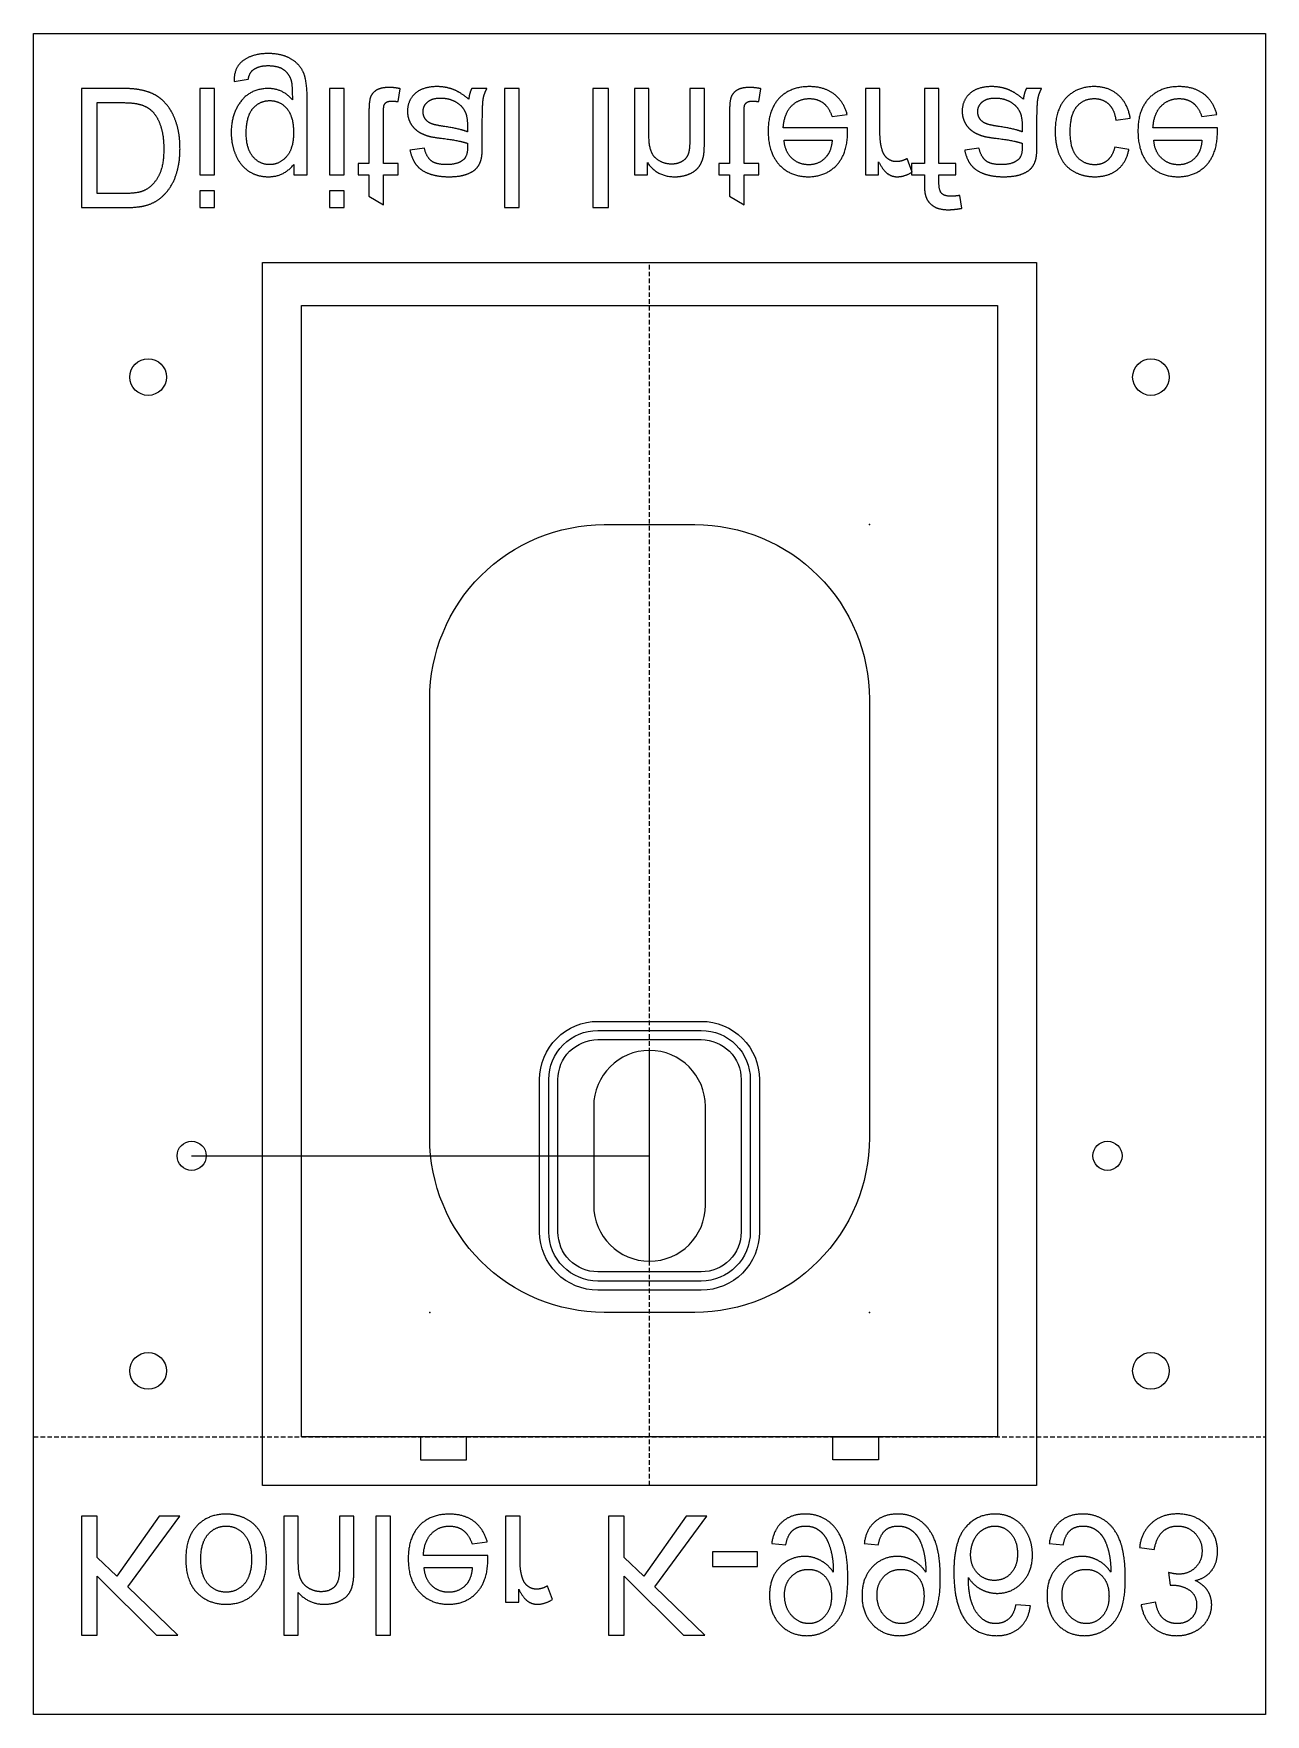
# Model space of a CAD drawing. Header units: millimetres. Extents: x -68 to 66, y -93 to 91.
import ezdxf

# ---------------------------------------------------------------- set-up
doc = ezdxf.new("R2010")
doc.units = ezdxf.units.MM
doc.linetypes.add('DASHED', pattern=[0.75, 0.5, -0.25])
doc.layers.get('0').update_dxf_attribs({"linetype": 'CONTINUOUS'})

msp = doc.modelspace()

# ---------------------------------------------------------------- linework, layer by layer
for p, q in [((-62.79, 84.8), (-62.79, 71.8)), ((-58.1, 84.8), (-62.79, 84.8)), ((-46.13, 85.58), (-44.58, 85.81)), ((-28.22, 83.37), (-27.99, 84.78)), ((-18.53, 84.8), (-20.19, 84.8)), ((-2.43, 84.8), (-2.43, 75.38)), ((-0.84, 84.8), (-2.43, 84.8)), ((-0.84, 79.65), (-0.84, 84.8)), ((5.22, 84.8), (3.62, 84.8)), ((3.62, 84.8), (3.62, 79.07)), ((5.22, 79.01), (5.22, 84.8)), ((11.15, 83.37), (11.38, 84.78)), ((22.8, 84.8), (22.8, 75.38)), ((24.39, 84.8), (22.8, 84.8)), ((24.39, 79.87), (24.39, 84.8)), ((29.24, 84.8), (29.24, 76.62)), ((30.83, 84.8), (29.24, 84.8)), ((30.83, 76.62), (30.83, 84.8)), ((42.04, 84.8), (40.37, 84.8)), ((-61.07, 83.26), (-58.29, 83.26)), ((-61.07, 73.33), (-61.07, 83.26)), ((-38.15, 75.38), (-38.15, 83.52)), ((-31.41, 82.04), (-31.41, 76.62)), ((-29.83, 76.62), (-29.83, 82.13)), ((-19.03, 78.72), (-19.03, 80.85)), ((7.96, 82.04), (7.96, 76.62)), ((9.55, 76.62), (9.55, 82.13)), ((19.16, 81.76), (20.81, 81.97)), ((41.53, 78.72), (41.53, 80.85)), ((50.15, 81.35), (51.72, 81.55)), ((59.53, 81.76), (61.18, 81.97)), ((-20.65, 80.66), (-20.65, 80.07)), ((20.85, 80.5), (13.83, 80.5)), ((13.92, 79.18), (19.18, 79.18)), ((39.92, 80.66), (39.92, 80.07)), ((61.23, 80.5), (54.2, 80.5)), ((54.29, 79.18), (59.55, 79.18)), ((-25.36, 78.28), (-26.93, 78.07)), ((27.91, 75.68), (27.36, 77.16)), ((35.2, 78.28), (33.64, 78.07)), ((51.57, 78.15), (50.02, 78.39)), ((-39.62, 76.51), (-39.62, 75.38)), ((-39.62, 75.38), (-38.15, 75.38)), ((-31.41, 76.62), (-32.58, 76.62)), ((-32.58, 76.62), (-32.58, 75.38)), ((-32.58, 75.38), (-31.41, 75.38)), ((-31.41, 75.38), (-31.41, 73.05)), ((-28.22, 76.62), (-29.83, 76.62)), ((-29.83, 72.09), (-29.83, 75.38)), ((-29.83, 75.38), (-28.22, 75.38)), ((-28.22, 75.38), (-28.22, 76.62)), ((-2.43, 75.38), (-1, 75.38)), ((-1, 75.38), (-1, 76.72)), ((7.96, 76.62), (6.79, 76.62)), ((6.79, 76.62), (6.79, 75.38)), ((6.79, 75.38), (7.96, 75.38)), ((7.96, 75.38), (7.96, 73.05)), ((11.15, 76.62), (9.55, 76.62)), ((9.55, 72.09), (9.55, 75.38)), ((9.55, 75.38), (11.15, 75.38)), ((11.15, 75.38), (11.15, 76.62)), ((22.8, 75.38), (24.23, 75.38)), ((24.23, 75.38), (24.23, 76.81)), ((29.24, 76.62), (27.83, 76.62)), ((27.83, 76.62), (27.83, 75.38)), ((27.83, 75.38), (29.24, 75.38)), ((29.24, 75.38), (29.24, 74.38)), ((32.67, 76.62), (30.83, 76.62)), ((30.83, 74.51), (30.83, 75.38)), ((30.83, 75.38), (32.67, 75.38)), ((32.67, 75.38), (32.67, 76.62)), ((-62.79, 71.8), (-58.31, 71.8)), ((-58.33, 73.33), (-61.07, 73.33)), ((-31.41, 73.05), (-29.83, 72.09)), ((7.96, 73.05), (9.55, 72.09)), ((33.34, 71.73), (33.1, 73.13)), ((-50.77, -31.72), (-0.77, -31.72)), ((-62.8, -71.05), (-62.8, -84.05)), ((-61.08, -71.05), (-62.8, -71.05)), ((-61.08, -75.56), (-61.08, -71.05)), ((-54.32, -71.05), (-58.95, -77.63)), ((-57.74, -78.79), (-52.05, -71.05)), ((-52.05, -71.05), (-54.32, -71.05)), ((-40.72, -71.05), (-40.72, -84.05)), ((-39.12, -71.05), (-40.72, -71.05)), ((-39.12, -76.21), (-39.12, -71.05)), ((-33.05, -71.05), (-34.64, -71.05)), ((-34.64, -71.05), (-34.64, -77.02)), ((-33.05, -77.02), (-33.05, -71.05)), ((-30.65, -71.05), (-30.65, -84.05)), ((-29.06, -71.05), (-30.65, -71.05)), ((-29.06, -84.05), (-29.06, -71.05)), ((-16.5, -71.05), (-16.5, -80.47)), ((-14.91, -71.05), (-16.5, -71.05)), ((-14.91, -75.98), (-14.91, -71.05)), ((-5.26, -71.05), (-5.26, -84.05)), ((-3.54, -71.05), (-5.26, -71.05)), ((-3.54, -75.56), (-3.54, -71.05)), ((3.22, -71.05), (-1.41, -77.63)), ((-0.2, -78.79), (5.49, -71.05)), ((5.49, -71.05), (3.22, -71.05)), ((-20.14, -74.09), (-18.49, -73.88)), ((6.1, -74.96), (6.1, -76.56)), ((11.01, -74.96), (6.1, -74.96)), ((11.01, -76.56), (11.01, -74.96)), ((12.57, -74.06), (14.1, -74.2)), ((22.67, -74.06), (24.2, -74.2)), ((42.87, -74.06), (44.4, -74.2)), ((52.74, -74.49), (54.33, -74.7)), ((-58.95, -77.63), (-61.08, -75.56)), ((-18.44, -75.35), (-25.47, -75.35)), ((-25.38, -76.67), (-20.12, -76.67)), ((-1.41, -77.63), (-3.54, -75.56)), ((6.1, -76.56), (11.01, -76.56)), ((-61.08, -84.05), (-61.08, -77.61)), ((-61.08, -77.61), (-54.62, -84.05)), ((-52.29, -84.05), (-57.74, -78.79)), ((-11.38, -80.17), (-11.93, -78.69)), ((-3.54, -84.05), (-3.54, -77.61)), ((-3.54, -77.61), (2.92, -84.05)), ((5.25, -84.05), (-0.2, -78.79)), ((55.89, -77.21), (56.06, -78.61)), ((-39.12, -84.05), (-39.12, -79.39)), ((-16.5, -80.47), (-15.06, -80.47)), ((-15.06, -80.47), (-15.06, -79.04)), ((54.49, -80.45), (52.9, -80.74)), ((40.81, -80.87), (39.22, -80.75)), ((-62.8, -84.05), (-61.08, -84.05)), ((-54.62, -84.05), (-52.29, -84.05)), ((-40.72, -84.05), (-39.12, -84.05)), ((-30.65, -84.05), (-29.06, -84.05)), ((-5.26, -84.05), (-3.54, -84.05)), ((2.92, -84.05), (5.25, -84.05))]:
    msp.add_line(p, q)
at = {"linetype": 'DASHED'}
for p, q in [((-0.77, -67.7), (-0.77, 65.8)), ((-0.77, -43.22), (-0.77, -20.22)), ((-68.02, -62.4), (66.48, -62.4)), ((-68.02, -92.7), (-68.02, -62.4)), ((66.48, -62.4), (66.48, -92.7)), ((66.48, -92.7), (-68.02, -92.7))]:
    msp.add_line(p, q, dxfattribs=at)
for points in [[(66.48, -92.7), (-68.02, -92.7), (-68.02, 90.8), (66.48, 90.8)], [(-49.87, 84.8), (-49.87, 75.38), (-48.27, 75.38), (-48.27, 84.8)], [(-35.73, 84.8), (-35.73, 75.38), (-34.13, 75.38), (-34.13, 84.8)], [(-16.59, 84.8), (-16.59, 71.8), (-15, 71.8), (-15, 84.8)], [(-6.98, 84.8), (-6.98, 71.8), (-5.26, 71.8), (-5.26, 84.8)], [(-49.87, 73.63), (-49.87, 71.8), (-48.27, 71.8), (-48.27, 73.63)], [(-35.73, 73.63), (-35.73, 71.8), (-34.13, 71.8), (-34.13, 73.63)], [(-43.02, 65.8), (41.48, 65.8), (41.48, -67.7), (-43.02, -67.7)], [(-38.77, 61.1), (37.23, 61.1), (37.23, -62.4), (-38.77, -62.4)], [(-20.77, -62.4), (-25.77, -62.4), (-25.77, -64.9), (-20.77, -64.9)], [(24.23, -64.9), (19.23, -64.9), (19.23, -62.4), (24.23, -62.4)]]:
    msp.add_lwpolyline(points, close=True)
for points in [[(4.18, -48.81), (-5.72, -48.81, -0.414214), (-24.77, -29.76), (-24.77, 18.14, -0.414214), (-5.72, 37.19), (4.18, 37.19, -0.414214), (23.23, 18.14), (23.23, -29.76, -0.414214)], [(4.88, -46.39), (-6.42, -46.39, -0.414214), (-12.77, -40.04), (-12.77, -23.39, -0.414214), (-6.42, -17.04), (4.88, -17.04, -0.414214), (11.23, -23.39), (11.23, -40.04, -0.414214)], [(10.23, -23.39), (10.23, -40.04, -0.414214), (4.88, -45.39), (-6.42, -45.39, -0.414214), (-11.77, -40.04), (-11.77, -23.39, -0.414214), (-6.42, -18.04), (4.88, -18.04, -0.414214)], [(9.23, -23.39), (9.23, -40.04, -0.414214), (4.88, -44.39), (-6.42, -44.39, -0.414214), (-10.77, -40.04), (-10.77, -23.39, -0.414214), (-6.42, -19.04), (4.88, -19.04, -0.414214)], [(5.33, -37.12), (5.33, -26.32, 1), (-6.87, -26.32), (-6.87, -37.12, 1)]]:
    msp.add_lwpolyline(points, format="xyb", close=True)
for centre, radius in [((-55.52, 53.3), 2), ((53.98, 53.3), 2), ((-50.77, -31.72), 1.59), ((49.23, -31.72), 1.59), ((-55.52, -55.2), 2), ((53.98, -55.2), 2)]:
    msp.add_circle(centre, radius)
for points in [[(-42.41, 88.62), (-44.09, 88.62), (-45.13, 87.86)], [(-40.02, 88.09), (-40.99, 88.62), (-42.41, 88.62)], [(-38.6, 86.64), (-39.05, 87.55), (-40.02, 88.09)], [(-45.13, 87.86), (-46.17, 87.1), (-46.13, 85.58)], [(-44.58, 85.81), (-44.48, 86.53), (-44.04, 86.85)], [(-44.04, 86.85), (-43.45, 87.3), (-42.42, 87.3)], [(-42.42, 87.3), (-41.31, 87.3), (-40.71, 86.85)], [(-40.71, 86.85), (-40.1, 86.41), (-39.89, 85.61)], [(-38.15, 83.52), (-38.15, 85.72), (-38.6, 86.64)], [(-56.01, 84.57), (-56.92, 84.8), (-58.1, 84.8)], [(-54.46, 83.92), (-55.1, 84.35), (-56.01, 84.57)], [(-42.38, 84.8), (-44.32, 84.8), (-45.39, 83.4)], [(-39.77, 83.56), (-40.82, 84.8), (-42.38, 84.8)], [(-39.89, 85.61), (-39.77, 85.12), (-39.77, 83.56)], [(-30.54, 84.65), (-31.02, 84.37), (-31.22, 83.92)], [(-29.2, 84.92), (-30.06, 84.92), (-30.54, 84.65)], [(-27.99, 84.78), (-28.66, 84.92), (-29.2, 84.92)], [(-23.98, 85.01), (-25.53, 85.01), (-26.37, 84.25)], [(-22.22, 84.7), (-23.04, 85.01), (-23.98, 85.01)], [(-20.51, 83.63), (-21.4, 84.39), (-22.22, 84.7)], [(-20.19, 84.8), (-20.44, 84.3), (-20.51, 83.63)], [(-18.93, 83.67), (-18.83, 84.26), (-18.53, 84.8)], [(8.83, 84.65), (8.35, 84.37), (8.16, 83.92)], [(10.18, 84.92), (9.31, 84.92), (8.83, 84.65)], [(11.38, 84.78), (10.71, 84.92), (10.18, 84.92)], [(16.67, 85.01), (14.6, 85.01), (13.39, 83.74)], [(19.36, 84.21), (18.31, 85.01), (16.67, 85.01)], [(36.58, 85.01), (35.03, 85.01), (34.2, 84.25)], [(38.35, 84.7), (37.52, 85.01), (36.58, 85.01)], [(40.05, 83.63), (39.17, 84.39), (38.35, 84.7)], [(40.37, 84.8), (40.12, 84.3), (40.05, 83.63)], [(41.64, 83.67), (41.74, 84.26), (42.04, 84.8)], [(47.8, 85.01), (45.87, 85.01), (44.69, 83.75)], [(50.41, 84.09), (49.35, 85.01), (47.8, 85.01)], [(57.04, 85.01), (54.98, 85.01), (53.77, 83.74)], [(59.74, 84.21), (58.68, 85.01), (57.04, 85.01)], [(-58.29, 83.26), (-57, 83.26), (-56.27, 83.02)], [(-56.27, 83.02), (-55.54, 82.78), (-55.11, 82.35)], [(-53.27, 82.74), (-53.81, 83.49), (-54.46, 83.92)], [(-52.38, 80.85), (-52.73, 81.99), (-53.27, 82.74)], [(-45.39, 83.4), (-46.45, 81.99), (-46.45, 80.03)], [(-44.81, 79.92), (-44.81, 81.77), (-44.08, 82.62)], [(-44.08, 82.62), (-43.34, 83.48), (-42.23, 83.48)], [(-42.23, 83.48), (-41.13, 83.48), (-40.39, 82.63)], [(-40.39, 82.63), (-39.64, 81.78), (-39.64, 79.97)], [(-31.22, 83.92), (-31.41, 83.48), (-31.41, 82.04)], [(-29.83, 82.13), (-29.83, 82.81), (-29.74, 83.01)], [(-29.74, 83.01), (-29.66, 83.2), (-29.47, 83.32)], [(-29.47, 83.32), (-29.28, 83.43), (-28.92, 83.43)], [(-28.92, 83.43), (-28.65, 83.43), (-28.22, 83.37)], [(-26.37, 84.25), (-27.2, 83.49), (-27.2, 82.31)], [(-25.5, 82.27), (-25.5, 82.91), (-25.01, 83.33)], [(-25.01, 83.33), (-24.53, 83.76), (-23.6, 83.76)], [(-23.6, 83.76), (-22.68, 83.76), (-21.96, 83.36)], [(-21.96, 83.36), (-21.24, 82.95), (-20.9, 82.25)], [(-19.03, 80.85), (-19.03, 83.08), (-18.93, 83.67)], [(8.16, 83.92), (7.96, 83.48), (7.96, 82.04)], [(9.55, 82.13), (9.55, 82.81), (9.63, 83.01)], [(9.63, 83.01), (9.72, 83.2), (9.91, 83.32)], [(9.91, 83.32), (10.1, 83.43), (10.45, 83.43)], [(10.45, 83.43), (10.72, 83.43), (11.15, 83.37)], [(13.39, 83.74), (12.18, 82.46), (12.18, 80.17)], [(13.83, 80.5), (13.92, 82.05), (14.71, 82.87)], [(14.71, 82.87), (15.5, 83.7), (16.68, 83.7)], [(16.68, 83.7), (17.55, 83.7), (18.18, 83.24)], [(18.18, 83.24), (18.8, 82.77), (19.16, 81.76)], [(20.81, 81.97), (20.42, 83.41), (19.36, 84.21)], [(34.2, 84.25), (33.37, 83.49), (33.37, 82.31)], [(35.07, 82.27), (35.07, 82.91), (35.55, 83.33)], [(35.55, 83.33), (36.04, 83.76), (36.97, 83.76)], [(36.97, 83.76), (37.89, 83.76), (38.61, 83.36)], [(38.61, 83.36), (39.32, 82.95), (39.66, 82.25)], [(41.53, 80.85), (41.53, 83.08), (41.64, 83.67)], [(44.69, 83.75), (43.52, 82.48), (43.52, 80.12)], [(45.16, 80.08), (45.16, 81.98), (45.89, 82.84)], [(45.89, 82.84), (46.61, 83.7), (47.78, 83.7)], [(47.78, 83.7), (48.72, 83.7), (49.35, 83.12)], [(49.35, 83.12), (49.98, 82.54), (50.15, 81.35)], [(51.72, 81.55), (51.46, 83.17), (50.41, 84.09)], [(53.77, 83.74), (52.56, 82.46), (52.56, 80.17)], [(54.2, 80.5), (54.29, 82.05), (55.08, 82.87)], [(55.08, 82.87), (55.87, 83.7), (57.05, 83.7)], [(57.05, 83.7), (57.93, 83.7), (58.55, 83.24)], [(58.55, 83.24), (59.17, 82.77), (59.53, 81.76)], [(61.18, 81.97), (60.79, 83.41), (59.74, 84.21)], [(-55.11, 82.35), (-54.49, 81.74), (-54.15, 80.7)], [(-52.04, 78.23), (-52.04, 79.71), (-52.38, 80.85)], [(-27.2, 82.31), (-27.2, 81.62), (-26.89, 81.05)], [(-26.89, 81.05), (-26.57, 80.48), (-26.06, 80.13)], [(-25.28, 81.51), (-25.5, 81.85), (-25.5, 82.27)], [(-24.65, 80.99), (-25.05, 81.17), (-25.28, 81.51)], [(-23.25, 80.67), (-24.24, 80.81), (-24.65, 80.99)], [(-20.9, 82.25), (-20.65, 81.71), (-20.65, 80.66)], [(33.37, 82.31), (33.37, 81.62), (33.68, 81.05)], [(33.68, 81.05), (34, 80.48), (34.51, 80.13)], [(35.29, 81.51), (35.07, 81.85), (35.07, 82.27)], [(35.92, 80.99), (35.51, 81.17), (35.29, 81.51)], [(37.31, 80.67), (36.33, 80.81), (35.92, 80.99)], [(39.66, 82.25), (39.92, 81.71), (39.92, 80.66)], [(-54.15, 80.7), (-53.81, 79.67), (-53.81, 78.2)], [(-46.45, 80.03), (-46.45, 78.69), (-45.96, 77.55)], [(-44.07, 77.35), (-44.81, 78.22), (-44.81, 79.92)], [(-39.64, 79.97), (-39.64, 78.24), (-40.41, 77.37)], [(-26.06, 80.13), (-25.55, 79.79), (-24.91, 79.61)], [(-24.91, 79.61), (-24.44, 79.48), (-23.49, 79.37)], [(-23.49, 79.37), (-21.56, 79.14), (-20.65, 78.82)], [(-20.65, 80.07), (-21.52, 80.42), (-23.25, 80.67)], [(-0.1, 77.2), (-0.84, 77.84), (-0.84, 79.65)], [(3.62, 79.07), (3.62, 78.09), (3.44, 77.61)], [(5.13, 77.45), (5.22, 77.9), (5.22, 79.01)], [(12.18, 80.17), (12.18, 77.79), (13.4, 76.48)], [(14.75, 77.21), (14, 77.95), (13.92, 79.18)], [(19.18, 79.18), (19.07, 77.99), (18.57, 77.4)], [(19.67, 76.45), (20.86, 77.74), (20.86, 80.07)], [(20.86, 80.07), (20.86, 80.21), (20.85, 80.5)], [(24.66, 78), (24.39, 78.86), (24.39, 79.87)], [(34.51, 80.13), (35.02, 79.79), (35.65, 79.61)], [(35.65, 79.61), (36.12, 79.48), (37.07, 79.37)], [(37.07, 79.37), (39.01, 79.14), (39.92, 78.82)], [(39.92, 80.07), (39.05, 80.42), (37.31, 80.67)], [(43.52, 80.12), (43.52, 78.6), (44.02, 77.45)], [(45.91, 77.34), (45.16, 78.21), (45.16, 80.08)], [(52.56, 80.17), (52.56, 77.79), (53.78, 76.48)], [(55.12, 77.21), (54.37, 77.95), (54.29, 79.18)], [(59.55, 79.18), (59.45, 77.99), (58.95, 77.4)], [(60.04, 76.45), (61.24, 77.74), (61.24, 80.07)], [(61.24, 80.07), (61.24, 80.21), (61.23, 80.5)], [(-53.81, 78.2), (-53.81, 76.16), (-54.48, 75.06)], [(-52.55, 75.14), (-52.04, 76.49), (-52.04, 78.23)], [(-45.96, 77.55), (-45.48, 76.41), (-44.55, 75.79)], [(-42.26, 76.49), (-43.32, 76.49), (-44.07, 77.35)], [(-40.41, 77.37), (-41.18, 76.49), (-42.26, 76.49)], [(-26.93, 78.07), (-26.71, 77.06), (-26.22, 76.45)], [(-24.57, 76.88), (-25.11, 77.28), (-25.36, 78.28)], [(-20.64, 78.4), (-20.64, 77.43), (-21.09, 77.03)], [(-20.65, 78.82), (-20.64, 78.49), (-20.64, 78.4)], [(-19.61, 76.16), (-19.25, 76.59), (-19.11, 77.25)], [(-19.11, 77.25), (-19.03, 77.66), (-19.03, 78.72)], [(1.66, 76.55), (0.64, 76.55), (-0.1, 77.2)], [(3.44, 77.61), (3.25, 77.13), (2.78, 76.84)], [(4.63, 76.27), (4.99, 76.77), (5.13, 77.45)], [(16.6, 76.48), (15.5, 76.48), (14.75, 77.21)], [(18.57, 77.4), (17.81, 76.48), (16.6, 76.48)], [(25.25, 77.13), (24.84, 77.45), (24.66, 78)], [(26.19, 76.82), (25.67, 76.82), (25.25, 77.13)], [(27.36, 77.16), (26.78, 76.82), (26.19, 76.82)], [(33.64, 78.07), (33.85, 77.06), (34.34, 76.45)], [(36, 76.88), (35.46, 77.28), (35.2, 78.28)], [(39.93, 78.4), (39.93, 77.43), (39.48, 77.03)], [(39.92, 78.82), (39.93, 78.49), (39.93, 78.4)], [(40.96, 76.16), (41.31, 76.59), (41.45, 77.25)], [(41.45, 77.25), (41.53, 77.66), (41.53, 78.72)], [(44.02, 77.45), (44.53, 76.31), (45.56, 75.74)], [(47.87, 76.48), (46.67, 76.48), (45.91, 77.34)], [(50.02, 78.39), (49.8, 77.44), (49.23, 76.96)], [(50.32, 75.94), (51.3, 76.72), (51.57, 78.15)], [(56.97, 76.48), (55.87, 76.48), (55.12, 77.21)], [(58.95, 77.4), (58.19, 76.48), (56.97, 76.48)], [(-44.55, 75.79), (-43.62, 75.17), (-42.37, 75.17)], [(-42.37, 75.17), (-40.71, 75.17), (-39.62, 76.51)], [(-26.22, 76.45), (-25.74, 75.83), (-24.81, 75.5)], [(-24.81, 75.5), (-23.89, 75.17), (-22.68, 75.17)], [(-22.91, 76.49), (-24.03, 76.49), (-24.57, 76.88)], [(-21.09, 77.03), (-21.7, 76.49), (-22.91, 76.49)], [(-22.68, 75.17), (-21.47, 75.17), (-20.72, 75.45)], [(-20.72, 75.45), (-19.96, 75.73), (-19.61, 76.16)], [(-1, 76.72), (0.04, 75.17), (2, 75.17)], [(2.78, 76.84), (2.3, 76.55), (1.66, 76.55)], [(2, 75.17), (2.85, 75.17), (3.57, 75.47)], [(3.57, 75.47), (4.28, 75.78), (4.63, 76.27)], [(13.4, 76.48), (14.63, 75.17), (16.58, 75.17)], [(16.58, 75.17), (18.47, 75.17), (19.67, 76.45)], [(24.23, 76.81), (24.78, 75.8), (25.25, 75.49)], [(25.25, 75.49), (25.71, 75.17), (26.27, 75.17)], [(26.27, 75.17), (27.08, 75.17), (27.91, 75.68)], [(34.34, 76.45), (34.83, 75.83), (35.75, 75.5)], [(35.75, 75.5), (36.67, 75.17), (37.89, 75.17)], [(37.66, 76.49), (36.53, 76.49), (36, 76.88)], [(39.48, 77.03), (38.86, 76.49), (37.66, 76.49)], [(37.89, 75.17), (39.09, 75.17), (39.85, 75.45)], [(39.85, 75.45), (40.6, 75.73), (40.96, 76.16)], [(45.56, 75.74), (46.6, 75.17), (47.81, 75.17)], [(47.81, 75.17), (49.35, 75.17), (50.32, 75.94)], [(49.23, 76.96), (48.67, 76.48), (47.87, 76.48)], [(53.78, 76.48), (55, 75.17), (56.95, 75.17)], [(56.95, 75.17), (58.84, 75.17), (60.04, 76.45)], [(-56.11, 73.6), (-56.8, 73.33), (-58.33, 73.33)], [(-54.48, 75.06), (-55.15, 73.97), (-56.11, 73.6)], [(-54.09, 72.91), (-53.06, 73.78), (-52.55, 75.14)], [(29.24, 74.38), (29.24, 73.43), (29.41, 72.97)], [(31.13, 73.35), (30.83, 73.66), (30.83, 74.51)], [(-58.31, 71.8), (-56.79, 71.8), (-55.99, 71.98)], [(-55.99, 71.98), (-54.88, 72.24), (-54.09, 72.91)], [(29.41, 72.97), (29.64, 72.35), (30.22, 71.96)], [(30.22, 71.96), (30.8, 71.57), (31.85, 71.57)], [(32.16, 73.04), (31.43, 73.04), (31.13, 73.35)], [(31.85, 71.57), (32.52, 71.57), (33.34, 71.73)], [(33.1, 73.13), (32.6, 73.04), (32.16, 73.04)], [(-47, -70.84), (-48.97, -70.84), (-50.19, -72.11)], [(-44.72, -71.42), (-45.76, -70.84), (-47, -70.84)], [(-43.14, -73.04), (-43.68, -71.99), (-44.72, -71.42)], [(-22.63, -70.84), (-24.7, -70.84), (-25.91, -72.11)], [(-19.93, -71.64), (-20.99, -70.84), (-22.63, -70.84)], [(16.22, -70.83), (14.7, -70.83), (13.73, -71.68)], [(18.73, -71.6), (17.66, -70.83), (16.22, -70.83)], [(26.32, -70.83), (24.8, -70.83), (23.83, -71.68)], [(28.83, -71.6), (27.76, -70.83), (26.32, -70.83)], [(36.97, -70.83), (34.98, -70.83), (33.72, -72.3)], [(39.06, -71.39), (38.14, -70.83), (36.97, -70.83)], [(40.51, -73), (39.99, -71.95), (39.06, -71.39)], [(46.52, -70.83), (45, -70.83), (44.03, -71.68)], [(49.03, -71.6), (47.96, -70.83), (46.52, -70.83)], [(56.87, -70.82), (55.16, -70.82), (54.03, -71.84)], [(60.01, -72.01), (58.77, -70.82), (56.87, -70.82)], [(-50.19, -72.11), (-51.41, -73.38), (-51.41, -75.76)], [(-49.77, -75.76), (-49.77, -73.95), (-48.98, -73.05)], [(-48.98, -73.05), (-48.19, -72.15), (-47, -72.15)], [(-47, -72.15), (-45.81, -72.15), (-45.02, -73.06)], [(-45.02, -73.06), (-44.23, -73.96), (-44.23, -75.82)], [(-42.59, -75.9), (-42.59, -74.08), (-43.14, -73.04)], [(-25.91, -72.11), (-27.12, -73.39), (-27.12, -75.68)], [(-25.47, -75.35), (-25.38, -73.8), (-24.59, -72.98)], [(-24.59, -72.98), (-23.8, -72.15), (-22.62, -72.15)], [(-22.62, -72.15), (-21.74, -72.15), (-21.12, -72.61)], [(-21.12, -72.61), (-20.5, -73.08), (-20.14, -74.09)], [(-18.49, -73.88), (-18.88, -72.44), (-19.93, -71.64)], [(13.73, -71.68), (12.76, -72.53), (12.57, -74.06)], [(14.1, -74.2), (14.3, -73.12), (14.85, -72.63)], [(14.85, -72.63), (15.4, -72.14), (16.26, -72.14)], [(16.26, -72.14), (16.99, -72.14), (17.55, -72.48)], [(17.55, -72.48), (18.1, -72.82), (18.45, -73.38)], [(18.45, -73.38), (18.81, -73.94), (19.05, -74.9)], [(20.33, -73.85), (19.79, -72.37), (18.73, -71.6)], [(23.83, -71.68), (22.86, -72.53), (22.67, -74.06)], [(24.2, -74.2), (24.4, -73.12), (24.95, -72.63)], [(24.95, -72.63), (25.5, -72.14), (26.36, -72.14)], [(26.36, -72.14), (27.09, -72.14), (27.65, -72.48)], [(27.65, -72.48), (28.2, -72.82), (28.56, -73.38)], [(28.56, -73.38), (28.91, -73.94), (29.15, -74.9)], [(30.44, -73.85), (29.89, -72.37), (28.83, -71.6)], [(33.72, -72.3), (32.46, -73.77), (32.46, -77.14)], [(34.64, -73.69), (34.99, -72.93), (35.62, -72.54)], [(35.62, -72.54), (36.25, -72.14), (36.94, -72.14)], [(36.94, -72.14), (37.95, -72.14), (38.68, -72.96)], [(38.68, -72.96), (39.41, -73.78), (39.41, -75.18)], [(41.04, -75.27), (41.04, -74.05), (40.51, -73)], [(44.03, -71.68), (43.06, -72.53), (42.87, -74.06)], [(44.4, -74.2), (44.6, -73.12), (45.15, -72.63)], [(45.15, -72.63), (45.7, -72.14), (46.56, -72.14)], [(46.56, -72.14), (47.29, -72.14), (47.85, -72.48)], [(47.85, -72.48), (48.4, -72.82), (48.76, -73.38)], [(48.76, -73.38), (49.11, -73.94), (49.35, -74.9)], [(50.64, -73.85), (50.09, -72.37), (49.03, -71.6)], [(54.03, -71.84), (52.9, -72.86), (52.74, -74.49)], [(54.33, -74.7), (54.61, -73.34), (55.27, -72.74)], [(55.27, -72.74), (55.93, -72.14), (56.88, -72.14)], [(56.88, -72.14), (58, -72.14), (58.78, -72.92)], [(58.78, -72.92), (59.56, -73.71), (59.56, -74.86)], [(61.25, -74.89), (61.25, -73.19), (60.01, -72.01)], [(19.05, -74.9), (19.29, -75.86), (19.29, -76.85)], [(20.88, -77.82), (20.88, -75.33), (20.33, -73.85)], [(29.15, -74.9), (29.39, -75.86), (29.39, -76.85)], [(30.98, -77.82), (30.98, -75.33), (30.44, -73.85)], [(34.29, -75.27), (34.29, -74.44), (34.64, -73.69)], [(39.41, -75.18), (39.41, -76.52), (38.69, -77.3)], [(49.35, -74.9), (49.59, -75.86), (49.59, -76.85)], [(51.18, -77.82), (51.18, -75.33), (50.64, -73.85)], [(59.56, -74.86), (59.56, -75.96), (58.84, -76.67)], [(60.61, -76.99), (61.25, -76.15), (61.25, -74.89)], [(-51.41, -75.76), (-51.41, -78.38), (-49.96, -79.64)], [(-48.98, -78.47), (-49.77, -77.57), (-49.77, -75.76)], [(-44.23, -75.82), (-44.23, -77.56), (-45.02, -78.46)], [(-43.82, -79.41), (-42.59, -78.14), (-42.59, -75.9)], [(-38.86, -77.94), (-39.12, -77.31), (-39.12, -76.21)], [(-34.64, -77.02), (-34.64, -78.22), (-35.16, -78.76)], [(-33.38, -79.13), (-33.05, -78.4), (-33.05, -77.02)], [(-27.12, -75.68), (-27.12, -78.06), (-25.89, -79.37)], [(-24.55, -78.64), (-25.3, -77.9), (-25.38, -76.67)], [(-20.12, -76.67), (-20.23, -77.86), (-20.72, -78.45)], [(-19.63, -79.4), (-18.43, -78.11), (-18.43, -75.78)], [(-18.43, -75.78), (-18.43, -75.64), (-18.44, -75.35)], [(-14.64, -77.85), (-14.91, -76.99), (-14.91, -75.98)], [(13.44, -76.63), (12.33, -77.8), (12.33, -79.72)], [(16.18, -75.46), (14.56, -75.46), (13.44, -76.63)], [(14.72, -77.65), (15.47, -76.87), (16.57, -76.87)], [(17.97, -75.94), (17.14, -75.46), (16.18, -75.46)], [(16.57, -76.87), (17.67, -76.87), (18.39, -77.65)], [(19.28, -77.17), (18.8, -76.41), (17.97, -75.94)], [(19.29, -76.85), (19.29, -76.96), (19.28, -77.17)], [(23.54, -76.63), (22.43, -77.8), (22.43, -79.72)], [(26.28, -75.46), (24.66, -75.46), (23.54, -76.63)], [(24.82, -77.65), (25.57, -76.87), (26.67, -76.87)], [(28.07, -75.94), (27.24, -75.46), (26.28, -75.46)], [(26.67, -76.87), (27.77, -76.87), (28.49, -77.65)], [(29.38, -77.17), (28.9, -76.41), (28.07, -75.94)], [(29.39, -76.85), (29.39, -76.96), (29.38, -77.17)], [(35.05, -77.3), (34.29, -76.52), (34.29, -75.27)], [(39.92, -78.31), (41.04, -77.14), (41.04, -75.27)], [(43.75, -76.63), (42.63, -77.8), (42.63, -79.72)], [(46.48, -75.46), (44.86, -75.46), (43.75, -76.63)], [(45.02, -77.65), (45.77, -76.87), (46.87, -76.87)], [(48.27, -75.94), (47.44, -75.46), (46.48, -75.46)], [(46.87, -76.87), (47.98, -76.87), (48.69, -77.65)], [(49.58, -77.17), (49.1, -76.41), (48.27, -75.94)], [(49.59, -76.85), (49.59, -76.96), (49.58, -77.17)], [(58.84, -76.67), (58.12, -77.39), (57.01, -77.39)], [(58.82, -78.09), (59.97, -77.83), (60.61, -76.99)], [(-47, -79.36), (-48.19, -79.36), (-48.98, -78.47)], [(-45.02, -78.46), (-45.82, -79.36), (-47, -79.36)], [(-37.97, -78.94), (-38.59, -78.57), (-38.86, -77.94)], [(-35.16, -78.76), (-35.68, -79.31), (-36.63, -79.31)], [(-22.7, -79.37), (-23.8, -79.37), (-24.55, -78.64)], [(-20.72, -78.45), (-21.49, -79.37), (-22.7, -79.37)], [(-14.05, -78.72), (-14.46, -78.4), (-14.64, -77.85)], [(-13.11, -79.03), (-13.63, -79.03), (-14.05, -78.72)], [(-11.93, -78.69), (-12.52, -79.03), (-13.11, -79.03)], [(13.97, -79.66), (13.97, -78.42), (14.72, -77.65)], [(18.39, -77.65), (19.1, -78.42), (19.1, -79.8)], [(20.33, -81.48), (20.88, -80.21), (20.88, -77.82)], [(24.07, -79.66), (24.07, -78.42), (24.82, -77.65)], [(28.49, -77.65), (29.2, -78.42), (29.2, -79.8)], [(30.43, -81.48), (30.98, -80.21), (30.98, -77.82)], [(32.46, -77.14), (32.46, -80.91), (33.85, -82.62)], [(34.5, -80.76), (34.06, -79.71), (34.04, -77.76)], [(34.04, -77.76), (34.62, -78.64), (35.45, -79.06)], [(36.88, -78.08), (35.8, -78.08), (35.05, -77.3)], [(38.69, -77.3), (37.97, -78.08), (36.88, -78.08)], [(37.2, -79.49), (38.8, -79.49), (39.92, -78.31)], [(44.27, -79.66), (44.27, -78.42), (45.02, -77.65)], [(48.69, -77.65), (49.4, -78.42), (49.4, -79.8)], [(50.63, -81.48), (51.18, -80.21), (51.18, -77.82)], [(57.01, -77.39), (56.56, -77.39), (55.89, -77.21)], [(56.06, -78.61), (56.22, -78.59), (56.32, -78.59)], [(56.32, -78.59), (57.34, -78.59), (58.16, -79.12)], [(60.16, -79.19), (59.71, -78.5), (58.82, -78.09)], [(-49.96, -79.64), (-48.74, -80.68), (-47, -80.68)], [(-47, -80.68), (-45.06, -80.68), (-43.82, -79.41)], [(-39.12, -79.39), (-38.01, -80.68), (-36.3, -80.68)], [(-36.63, -79.31), (-37.34, -79.31), (-37.97, -78.94)], [(-36.3, -80.68), (-35.26, -80.68), (-34.49, -80.27)], [(-34.49, -80.27), (-33.71, -79.86), (-33.38, -79.13)], [(-25.89, -79.37), (-24.67, -80.68), (-22.72, -80.68)], [(-22.72, -80.68), (-20.83, -80.68), (-19.63, -79.4)], [(-15.06, -79.04), (-14.52, -80.05), (-14.05, -80.36)], [(-14.05, -80.36), (-13.58, -80.68), (-13.03, -80.68)], [(-13.03, -80.68), (-12.22, -80.68), (-11.38, -80.17)], [(12.33, -79.72), (12.33, -81.69), (13.49, -82.9)], [(14.76, -81.92), (13.97, -81.05), (13.97, -79.66)], [(19.1, -79.8), (19.1, -81.17), (18.37, -81.98)], [(22.43, -79.72), (22.43, -81.69), (23.59, -82.9)], [(24.86, -81.92), (24.07, -81.05), (24.07, -79.66)], [(29.2, -79.8), (29.2, -81.17), (28.47, -81.98)], [(35.45, -79.06), (36.29, -79.49), (37.2, -79.49)], [(42.63, -79.72), (42.63, -81.69), (43.79, -82.9)], [(45.06, -81.92), (44.27, -81.05), (44.27, -79.66)], [(49.4, -79.8), (49.4, -81.17), (48.67, -81.98)], [(52.9, -80.74), (53.19, -82.34), (54.23, -83.22)], [(55.29, -82.21), (54.67, -81.62), (54.49, -80.45)], [(58.16, -79.12), (58.97, -79.66), (58.97, -80.76)], [(60.14, -82.4), (60.61, -81.62), (60.61, -80.73)], [(60.61, -80.73), (60.61, -79.89), (60.16, -79.19)], [(16.61, -82.79), (15.55, -82.79), (14.76, -81.92)], [(18.37, -81.98), (17.64, -82.79), (16.61, -82.79)], [(18.73, -83.42), (19.79, -82.74), (20.33, -81.48)], [(26.71, -82.79), (25.65, -82.79), (24.86, -81.92)], [(28.47, -81.98), (27.74, -82.79), (26.71, -82.79)], [(28.83, -83.42), (29.89, -82.74), (30.43, -81.48)], [(35.68, -82.37), (34.93, -81.82), (34.5, -80.76)], [(37.02, -82.79), (36.26, -82.79), (35.68, -82.37)], [(38.62, -82.11), (37.97, -82.79), (37.02, -82.79)], [(39.22, -80.75), (39.01, -81.69), (38.62, -82.11)], [(39.64, -83.25), (40.62, -82.39), (40.81, -80.87)], [(46.91, -82.79), (45.85, -82.79), (45.06, -81.92)], [(48.67, -81.98), (47.94, -82.79), (46.91, -82.79)], [(49.04, -83.42), (50.09, -82.74), (50.63, -81.48)], [(56.84, -82.79), (55.91, -82.79), (55.29, -82.21)], [(58.38, -82.22), (57.78, -82.79), (56.84, -82.79)], [(58.97, -80.76), (58.97, -81.64), (58.38, -82.22)], [(58.77, -83.65), (59.66, -83.19), (60.14, -82.4)], [(13.49, -82.9), (14.66, -84.11), (16.42, -84.11)], [(16.42, -84.11), (17.68, -84.11), (18.73, -83.42)], [(23.59, -82.9), (24.76, -84.11), (26.52, -84.11)], [(26.52, -84.11), (27.78, -84.11), (28.83, -83.42)], [(33.85, -82.62), (35.06, -84.11), (37.12, -84.11)], [(37.12, -84.11), (38.66, -84.11), (39.64, -83.25)], [(43.79, -82.9), (44.96, -84.11), (46.72, -84.11)], [(46.72, -84.11), (47.98, -84.11), (49.04, -83.42)], [(54.23, -83.22), (55.26, -84.11), (56.81, -84.11)], [(56.81, -84.11), (57.87, -84.11), (58.77, -83.65)]]:
    msp.add_open_spline(points, degree=2)
for p in [(23.23, 37.19), (-6.87, -31.72), (-24.77, -48.81), (23.23, -48.81)]:
    msp.add_point(p)

doc.saveas('drawing.dxf')
